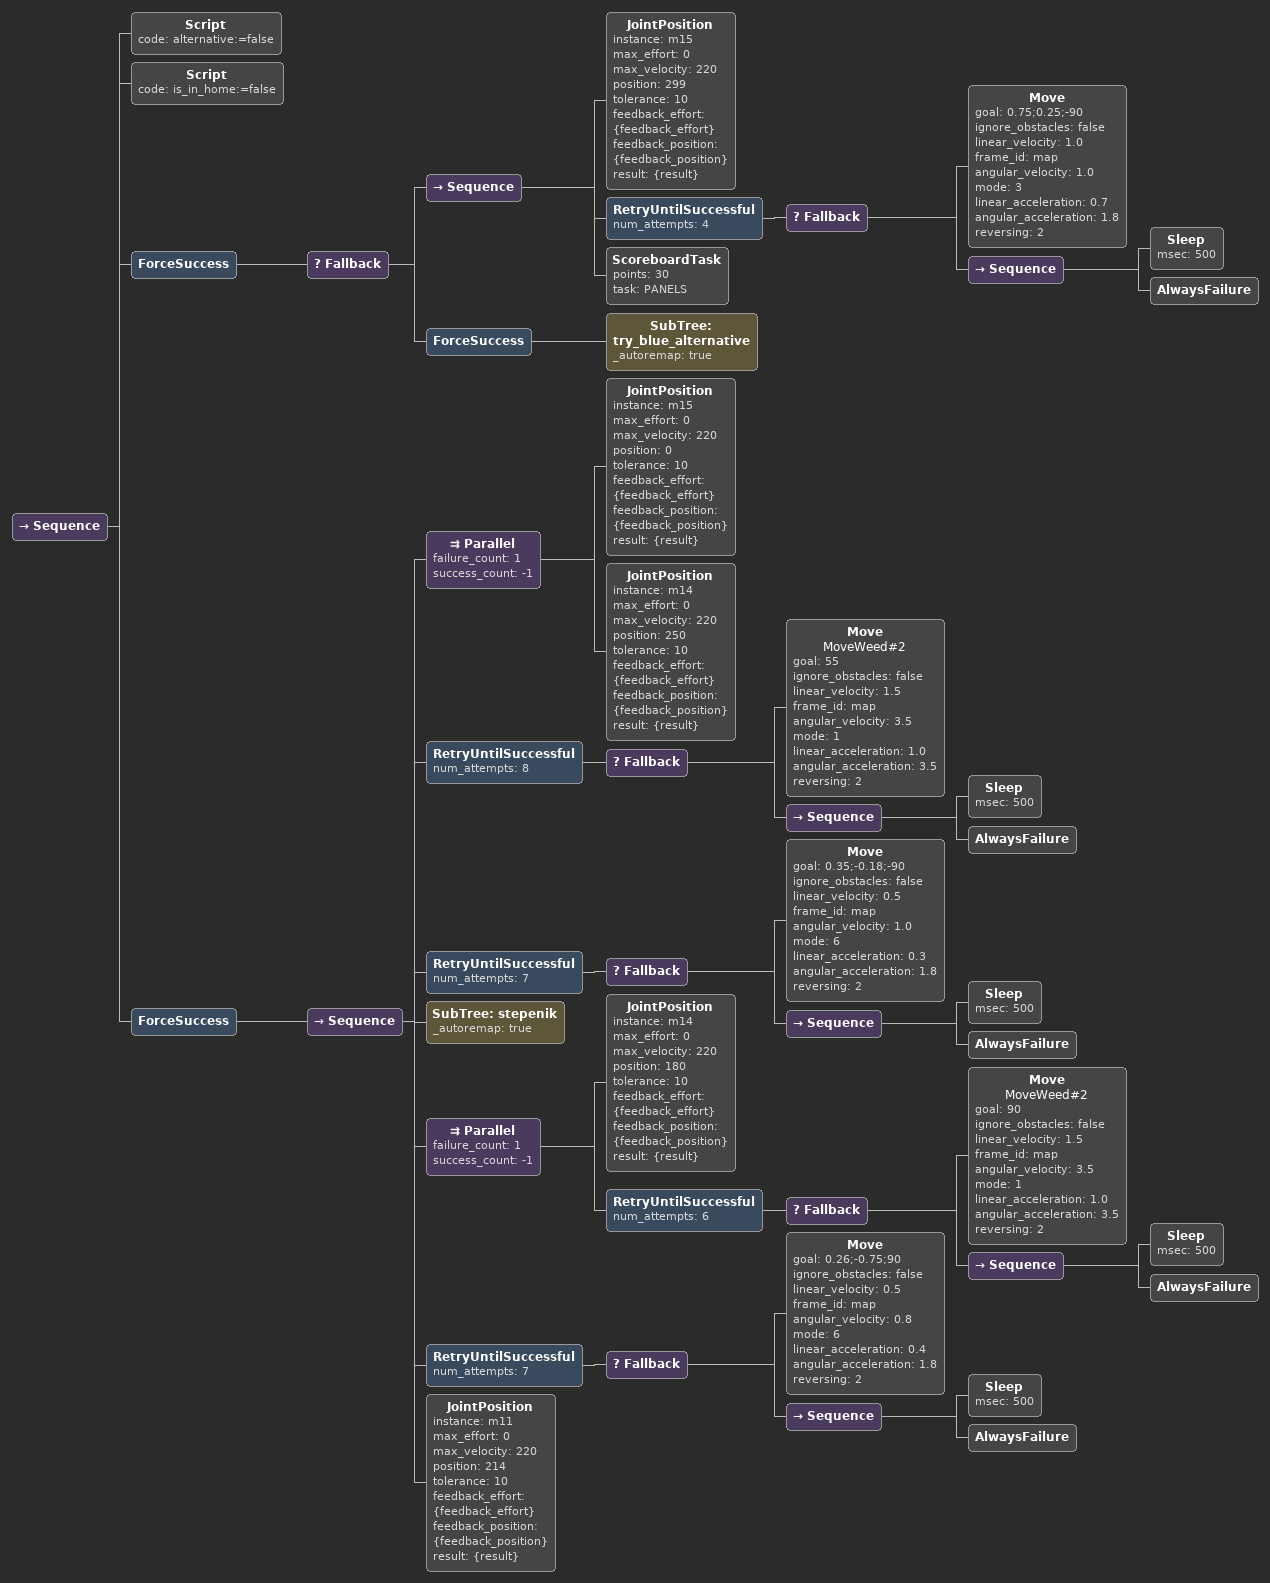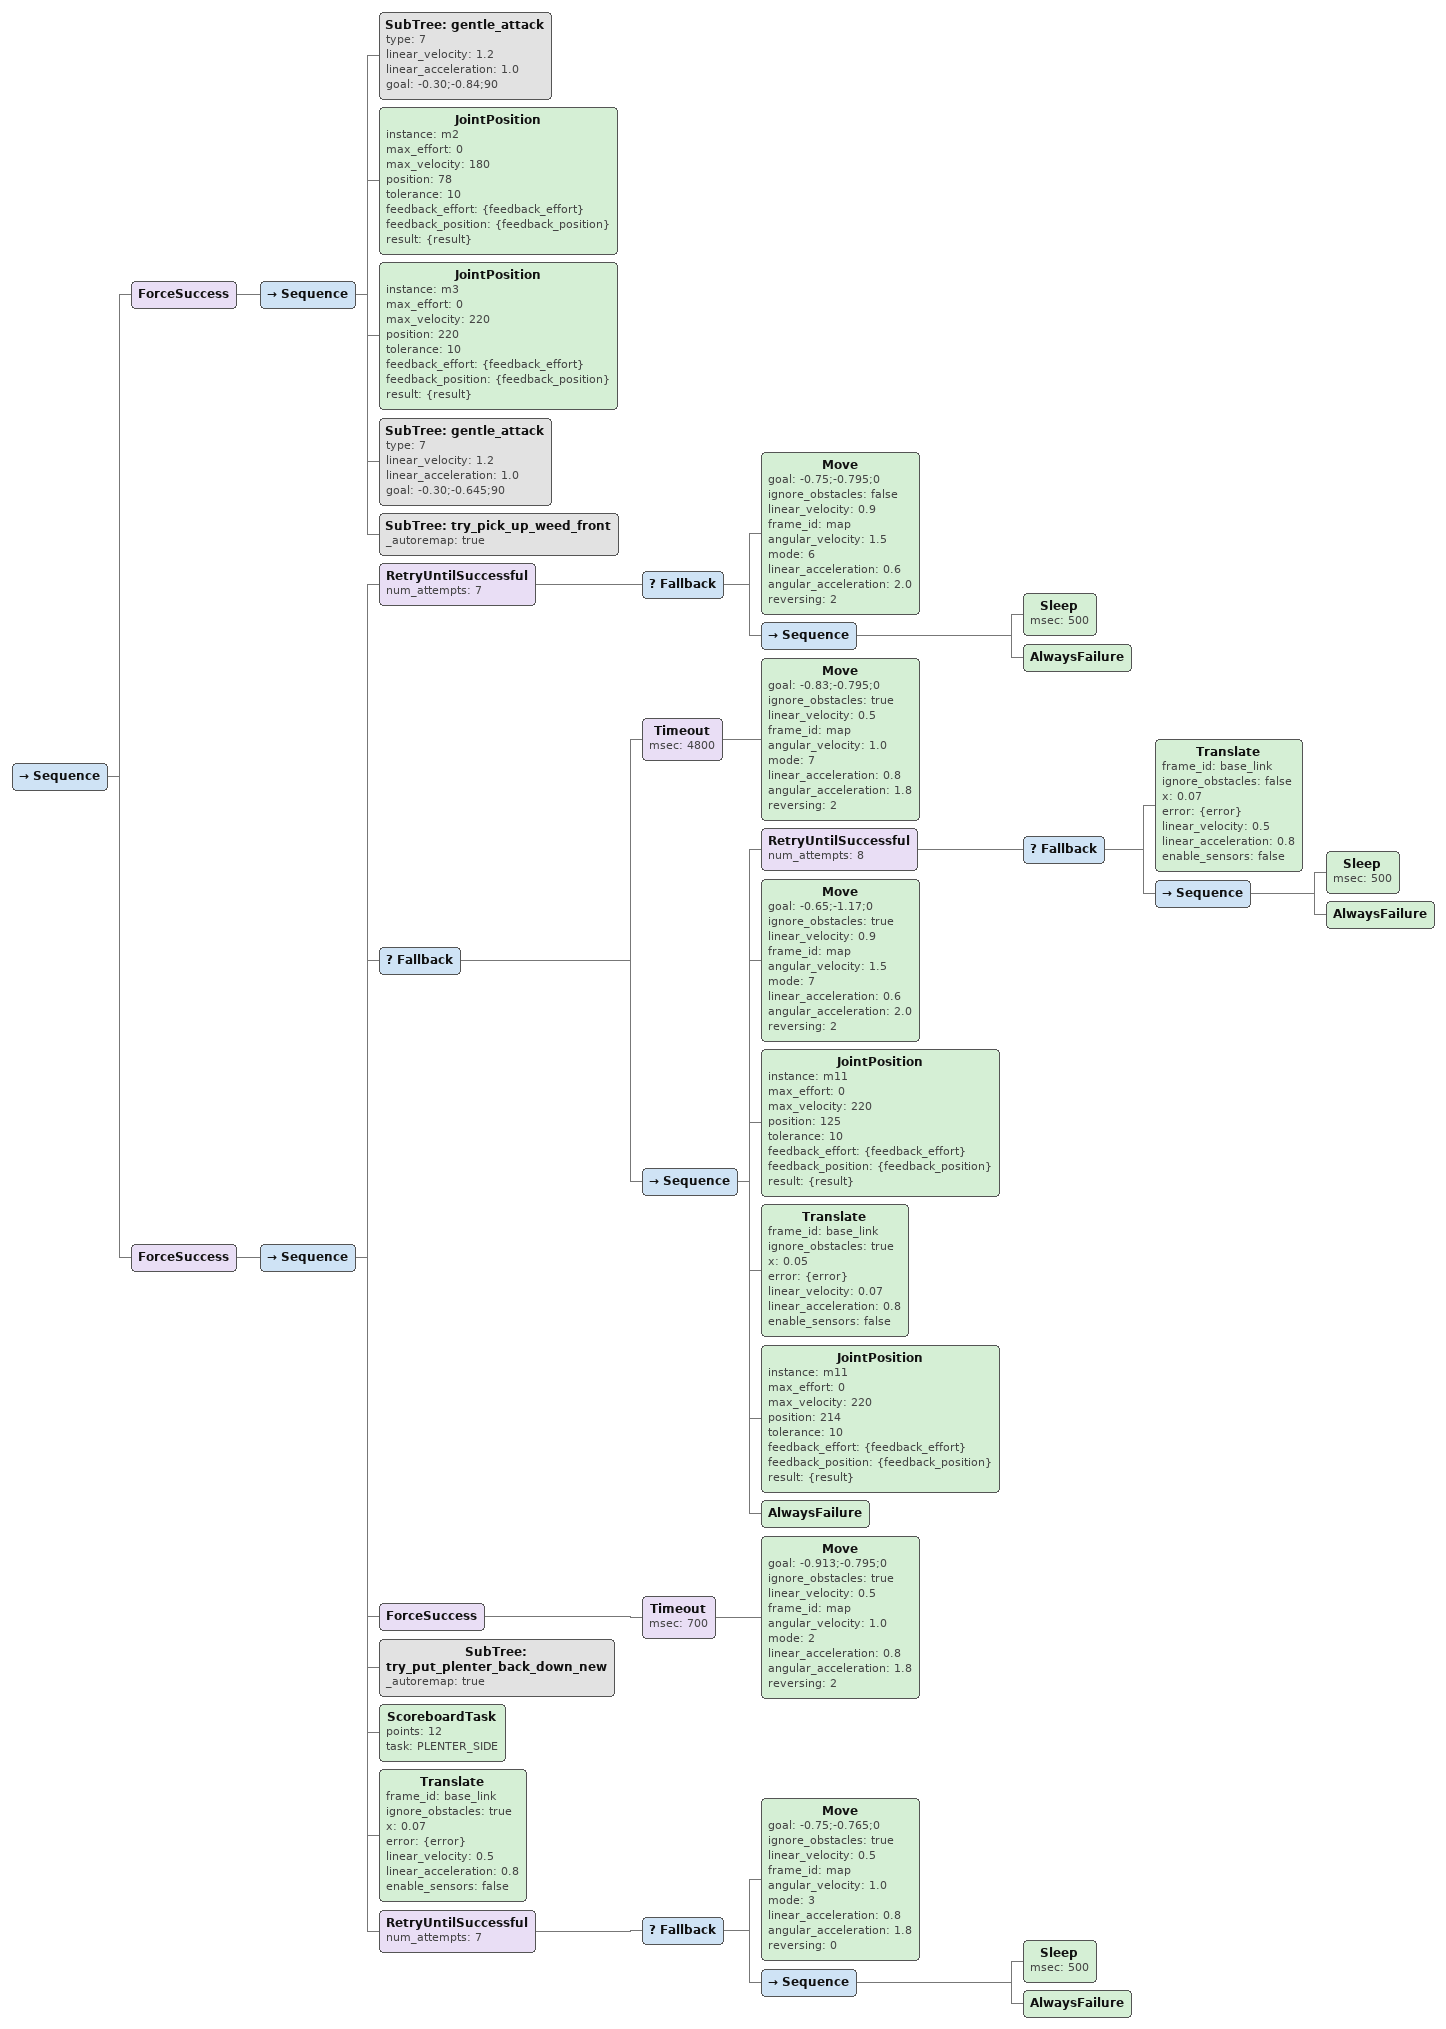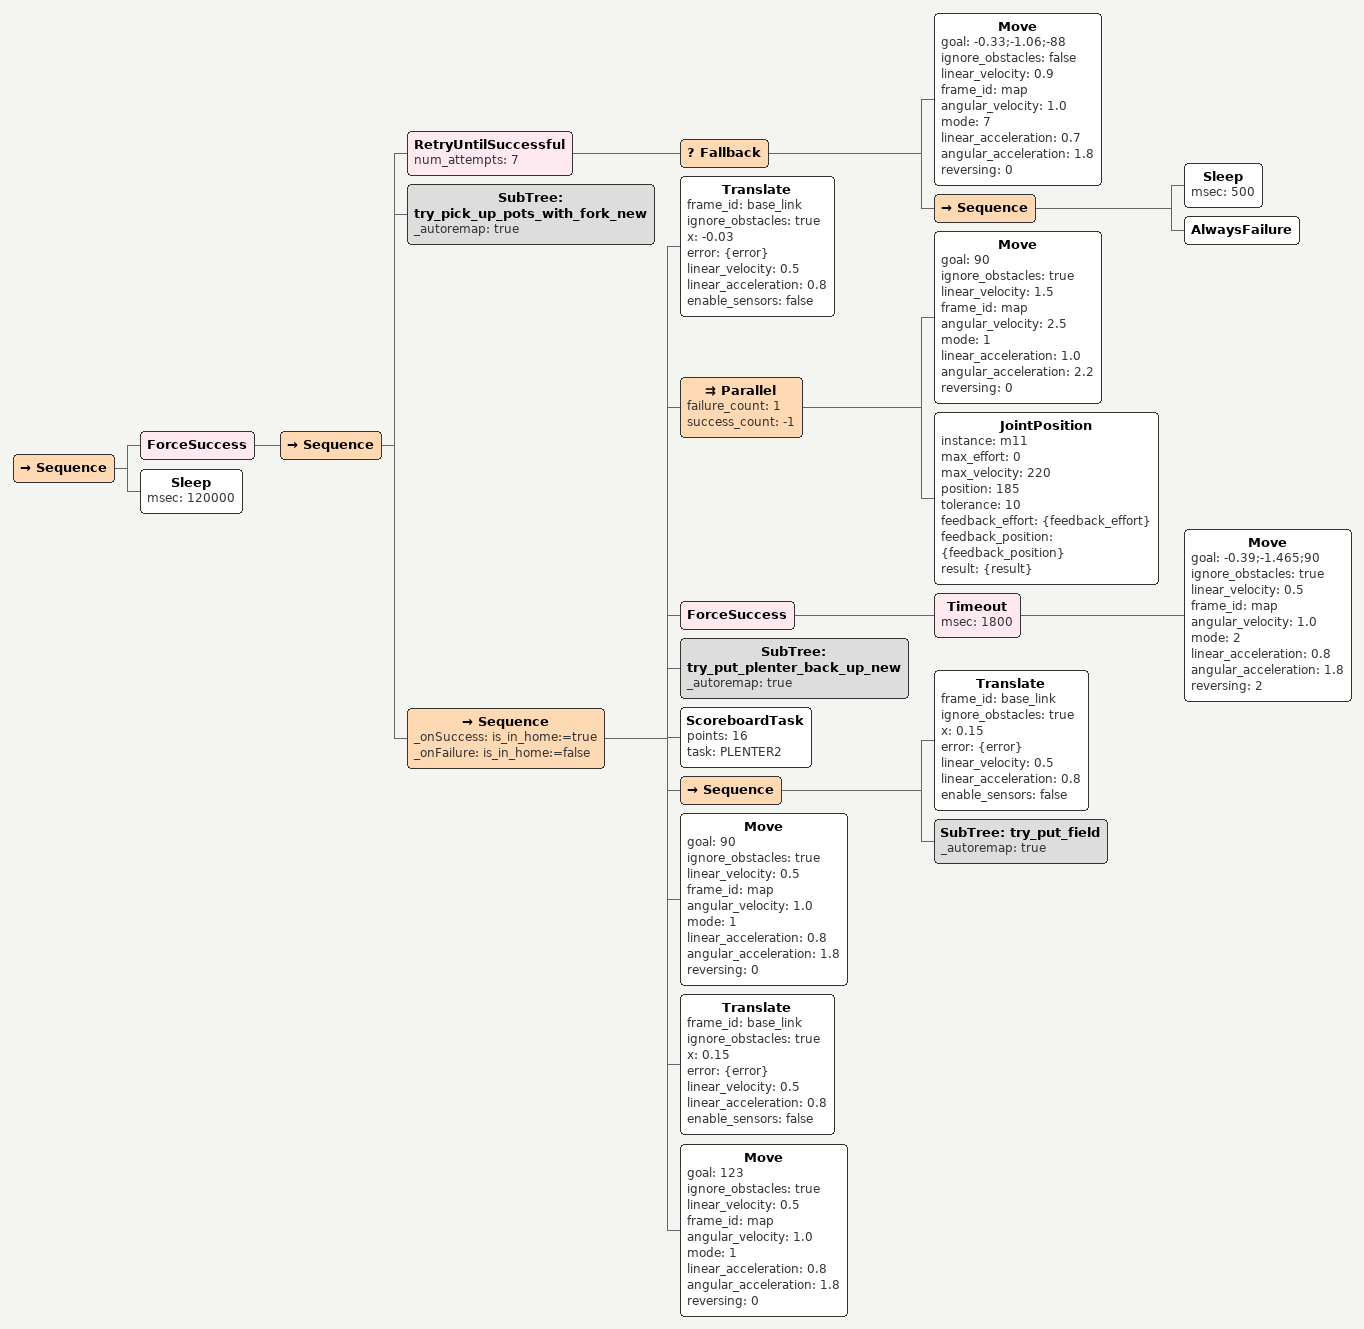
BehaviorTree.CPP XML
<Sequence>
  <Script code="alternative:=false"/>
  <Script code="is_in_home:=false"/>
  <ForceSuccess>
    <Fallback>
      <Sequence>
        <JointPosition instance="m15" max_effort="0" max_velocity="220" position="299" tolerance="10" feedback_effort="{feedback_effort}" feedback_position="{feedback_position}" result="{result}"/>
        <RetryUntilSuccessful num_attempts="4">
          <Fallback>
            <Move goal="0.75;0.25;-90" ignore_obstacles="false" linear_velocity="1.0" frame_id="map" angular_velocity="1.0" mode="3" linear_acceleration="0.7" angular_acceleration="1.8" reversing="2"/>
            <Sequence>
              <Sleep msec="500"/>
              <AlwaysFailure/>
            </Sequence>
          </Fallback>
        </RetryUntilSuccessful>
        <ScoreboardTask points="30" task="PANELS"/>
      </Sequence>
      <ForceSuccess>
        <SubTree ID="try_blue_alternative" _autoremap="true"/>
      </ForceSuccess>
    </Fallback>
  </ForceSuccess>
  <ForceSuccess>
    <Sequence>
      <Parallel failure_count="1" success_count="-1">
        <JointPosition instance="m15" max_effort="0" max_velocity="220" position="0" tolerance="10" feedback_effort="{feedback_effort}" feedback_position="{feedback_position}" result="{result}"/>
        <JointPosition instance="m14" max_effort="0" max_velocity="220" position="250" tolerance="10" feedback_effort="{feedback_effort}" feedback_position="{feedback_position}" result="{result}"/>
      </Parallel>
      <RetryUntilSuccessful num_attempts="8">
        <Fallback>
          <Move name="MoveWeed#2" goal="55" ignore_obstacles="false" linear_velocity="1.5" frame_id="map" angular_velocity="3.5" mode="1" linear_acceleration="1.0" angular_acceleration="3.5" reversing="2"/>
          <Sequence>
            <Sleep msec="500"/>
            <AlwaysFailure/>
          </Sequence>
        </Fallback>
      </RetryUntilSuccessful>
      <RetryUntilSuccessful num_attempts="7">
        <Fallback>
          <Move goal="0.35;-0.18;-90" ignore_obstacles="false" linear_velocity="0.5" frame_id="map" angular_velocity="1.0" mode="6" linear_acceleration="0.3" angular_acceleration="1.8" reversing="2"/>
          <Sequence>
            <Sleep msec="500"/>
            <AlwaysFailure/>
          </Sequence>
        </Fallback>
      </RetryUntilSuccessful>
      <SubTree ID="stepenik" _autoremap="true"/>
      <Parallel failure_count="1" success_count="-1">
        <JointPosition instance="m14" max_effort="0" max_velocity="220" position="180" tolerance="10" feedback_effort="{feedback_effort}" feedback_position="{feedback_position}" result="{result}"/>
        <RetryUntilSuccessful num_attempts="6">
          <Fallback>
            <Move name="MoveWeed#2" goal="90" ignore_obstacles="false" linear_velocity="1.5" frame_id="map" angular_velocity="3.5" mode="1" linear_acceleration="1.0" angular_acceleration="3.5" reversing="2"/>
            <Sequence>
              <Sleep msec="500"/>
              <AlwaysFailure/>
            </Sequence>
          </Fallback>
        </RetryUntilSuccessful>
      </Parallel>
      <RetryUntilSuccessful num_attempts="7">
        <Fallback>
          <Move goal="0.26;-0.75;90" ignore_obstacles="false" linear_velocity="0.5" frame_id="map" angular_velocity="0.8" mode="6" linear_acceleration="0.4" angular_acceleration="1.8" reversing="2"/>
          <Sequence>
            <Sleep msec="500"/>
            <AlwaysFailure/>
          </Sequence>
        </Fallback>
      </RetryUntilSuccessful>
      <JointPosition instance="m11" max_effort="0" max_velocity="220" position="214" tolerance="10" feedback_effort="{feedback_effort}" feedback_position="{feedback_position}" result="{result}"/>
    </Sequence>
  </ForceSuccess>
</Sequence>

<Sequence>
  <ForceSuccess>
    <Sequence>
      <SubTree ID="gentle_attack" type="7" linear_velocity="1.2" linear_acceleration="1.0" goal="-0.30;-0.84;90"/>
      <JointPosition instance="m2" max_effort="0" max_velocity="180" position="78" tolerance="10" feedback_effort="{feedback_effort}" feedback_position="{feedback_position}" result="{result}"/>
      <JointPosition instance="m3" max_effort="0" max_velocity="220" position="220" tolerance="10" feedback_effort="{feedback_effort}" feedback_position="{feedback_position}" result="{result}"/>
      <SubTree ID="gentle_attack" type="7" linear_velocity="1.2" linear_acceleration="1.0" goal="-0.30;-0.645;90"/>
      <SubTree ID="try_pick_up_weed_front" _autoremap="true"/>
    </Sequence>
  </ForceSuccess>
  <ForceSuccess>
    <Sequence>
      <RetryUntilSuccessful num_attempts="7">
        <Fallback>
          <Move goal="-0.75;-0.795;0" ignore_obstacles="false" linear_velocity="0.9" frame_id="map" angular_velocity="1.5" mode="6" linear_acceleration="0.6" angular_acceleration="2.0" reversing="2"/>
          <Sequence>
            <Sleep msec="500"/>
            <AlwaysFailure/>
          </Sequence>
        </Fallback>
      </RetryUntilSuccessful>
      <Fallback>
        <Timeout msec="4800">
          <Move goal="-0.83;-0.795;0" ignore_obstacles="true" linear_velocity="0.5" frame_id="map" angular_velocity="1.0" mode="7" linear_acceleration="0.8" angular_acceleration="1.8" reversing="2"/>
        </Timeout>
        <Sequence>
          <RetryUntilSuccessful num_attempts="8">
            <Fallback>
              <Translate frame_id="base_link" ignore_obstacles="false" x="0.07" error="{error}" linear_velocity="0.5" linear_acceleration="0.8" enable_sensors="false"/>
              <Sequence>
                <Sleep msec="500"/>
                <AlwaysFailure/>
              </Sequence>
            </Fallback>
          </RetryUntilSuccessful>
          <Move goal="-0.65;-1.17;0" ignore_obstacles="true" linear_velocity="0.9" frame_id="map" angular_velocity="1.5" mode="7" linear_acceleration="0.6" angular_acceleration="2.0" reversing="2"/>
          <JointPosition instance="m11" max_effort="0" max_velocity="220" position="125" tolerance="10" feedback_effort="{feedback_effort}" feedback_position="{feedback_position}" result="{result}"/>
          <Translate frame_id="base_link" ignore_obstacles="true" x="0.05" error="{error}" linear_velocity="0.07" linear_acceleration="0.8" enable_sensors="false"/>
          <JointPosition instance="m11" max_effort="0" max_velocity="220" position="214" tolerance="10" feedback_effort="{feedback_effort}" feedback_position="{feedback_position}" result="{result}"/>
          <AlwaysFailure/>
        </Sequence>
      </Fallback>
      <ForceSuccess>
        <Timeout msec="700">
          <Move goal="-0.913;-0.795;0" ignore_obstacles="true" linear_velocity="0.5" frame_id="map" angular_velocity="1.0" mode="2" linear_acceleration="0.8" angular_acceleration="1.8" reversing="2"/>
        </Timeout>
      </ForceSuccess>
      <SubTree ID="try_put_plenter_back_down_new" _autoremap="true"/>
      <ScoreboardTask points="12" task="PLENTER_SIDE"/>
      <Translate frame_id="base_link" ignore_obstacles="true" x="0.07" error="{error}" linear_velocity="0.5" linear_acceleration="0.8" enable_sensors="false"/>
      <RetryUntilSuccessful num_attempts="7">
        <Fallback>
          <Move goal="-0.75;-0.765;0" ignore_obstacles="true" linear_velocity="0.5" frame_id="map" angular_velocity="1.0" mode="3" linear_acceleration="0.8" angular_acceleration="1.8" reversing="0"/>
          <Sequence>
            <Sleep msec="500"/>
            <AlwaysFailure/>
          </Sequence>
        </Fallback>
      </RetryUntilSuccessful>
    </Sequence>
  </ForceSuccess>
</Sequence>

<Sequence>
  <ForceSuccess>
    <Sequence>
      <RetryUntilSuccessful num_attempts="7">
        <Fallback>
          <Move goal="-0.33;-1.06;-88" ignore_obstacles="false" linear_velocity="0.9" frame_id="map" angular_velocity="1.0" mode="7" linear_acceleration="0.7" angular_acceleration="1.8" reversing="0"/>
          <Sequence>
            <Sleep msec="500"/>
            <AlwaysFailure/>
          </Sequence>
        </Fallback>
      </RetryUntilSuccessful>
      <SubTree ID="try_pick_up_pots_with_fork_new" _autoremap="true"/>
      <Sequence _onSuccess="is_in_home:=true" _onFailure="is_in_home:=false">
        <Translate frame_id="base_link" ignore_obstacles="true" x="-0.03" error="{error}" linear_velocity="0.5" linear_acceleration="0.8" enable_sensors="false"/>
        <Parallel failure_count="1" success_count="-1">
          <Move goal="90" ignore_obstacles="true" linear_velocity="1.5" frame_id="map" angular_velocity="2.5" mode="1" linear_acceleration="1.0" angular_acceleration="2.2" reversing="0"/>
          <JointPosition instance="m11" max_effort="0" max_velocity="220" position="185" tolerance="10" feedback_effort="{feedback_effort}" feedback_position="{feedback_position}" result="{result}"/>
        </Parallel>
        <ForceSuccess>
          <Timeout msec="1800">
            <Move goal="-0.39;-1.465;90" ignore_obstacles="true" linear_velocity="0.5" frame_id="map" angular_velocity="1.0" mode="2" linear_acceleration="0.8" angular_acceleration="1.8" reversing="2"/>
          </Timeout>
        </ForceSuccess>
        <SubTree ID="try_put_plenter_back_up_new" _autoremap="true"/>
        <ScoreboardTask points="16" task="PLENTER2"/>
        <Sequence>
          <Translate frame_id="base_link" ignore_obstacles="true" x="0.15" error="{error}" linear_velocity="0.5" linear_acceleration="0.8" enable_sensors="false"/>
          <SubTree ID="try_put_field" _autoremap="true"/>
        </Sequence>
        <Move goal="90" ignore_obstacles="true" linear_velocity="0.5" frame_id="map" angular_velocity="1.0" mode="1" linear_acceleration="0.8" angular_acceleration="1.8" reversing="0"/>
        <Translate frame_id="base_link" ignore_obstacles="true" x="0.15" error="{error}" linear_velocity="0.5" linear_acceleration="0.8" enable_sensors="false"/>
        <Move goal="123" ignore_obstacles="true" linear_velocity="0.5" frame_id="map" angular_velocity="1.0" mode="1" linear_acceleration="0.8" angular_acceleration="1.8" reversing="0"/>
      </Sequence>
    </Sequence>
  </ForceSuccess>
  <Sleep msec="120000"/>
</Sequence>
